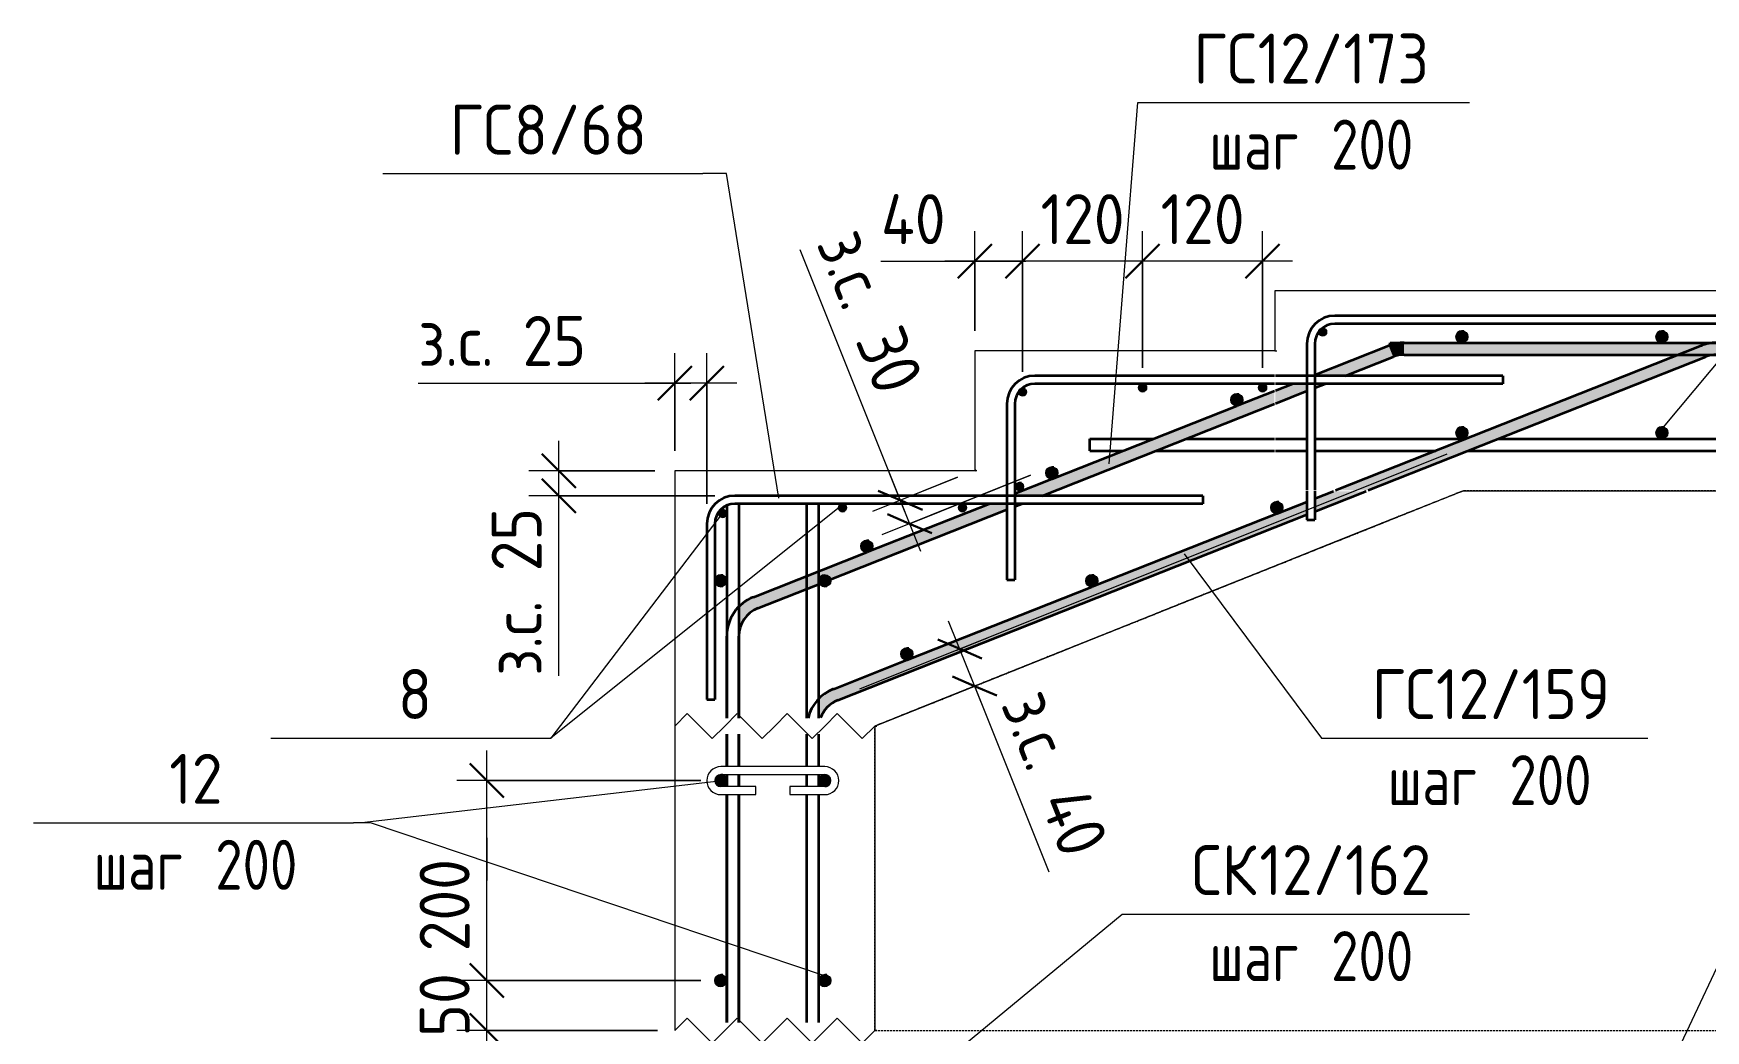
# Model space of a CAD drawing. Header units: millimetres. Extents: x 3129 to 68868, y -1586 to 12682.
# Drawn here: x 3129 to 4801, y -850 to 147 of the extents above; entities that cross this region are included whole.
import ezdxf

# ---------------------------------------------------------------- set-up
doc = ezdxf.new("R2010")
doc.units = ezdxf.units.MM
doc.linetypes.add('01 Штриховая _2 мм_', pattern=[3, 2, -1])
doc.linetypes.add('02 Штрихпунктирная _5 мм_', pattern=[8, 5, -1.5, 0, -1.5])
for name, color, linetype, lineweight in [('AA_Dim', 7, 'Continuous', 9), ('AA_Dim-20', 7, 'Continuous', 9), ('AA_Linii', 7, 'Continuous', 9), ('AA_Oformlenie', 7, 'Continuous', 9), ('AA_Vinoska', 7, 'Continuous', 9), ('AF_Lestnica', 7, '01 Штриховая _2 мм_', 9), ('AF_Perekritie_Опалубка', 253, 'Continuous', 20), ('KR_Armatura', 7, 'Continuous', 20), ('KR_Armatura_Tonkie', 7, 'Continuous', 20)]:
    doc.layers.add(name, color=color, linetype=linetype, lineweight=lineweight)
doc.styles.add('ISOCPEUR_1', font='isocpeur.TTF', dxfattribs={"width": 0.9, "height": 50})
doc.styles.add('ISOCPEUR_2', font='isocpeur.TTF', dxfattribs={"width": 0.8, "height": 50})
doc.dimstyles.new('05_Округл_1мм__прозр_', dxfattribs={"dimscale": 304.8, "dimtxt": 50.137748, "dimasz": 0.111549, "dimexe": 0.098425, "dimexo": 0.065617, "dimgap": 0.006562, "dimtad": 1, "dimdec": 0, "dimdsep": 46, "dimtxsty": 'ISOCPEUR_1', "dimblk1": 'OBLIQUE', "dimblk2": 'OBLIQUE', "dimsah": 1, "dimcen": 0.09, "dimdle": 0.098425, "dimazin": 0, "dimtfac": 1, "dimtdec": 4, "dimtix": 1, "dimtmove": 1, "dimatfit": 3, "dimfxl": 1, "dimtvp": 1, "dimtolj": 1, "dimtzin": 0, "dimlwd": 18, "dimlwe": 18, "dimarcsym": 2})
doc.dimstyles.new('05_Округл_1мм__прозр__1', dxfattribs={"dimscale": 304.8, "dimtxt": 50.137748, "dimasz": 0.111549, "dimexe": 0.098425, "dimexo": 0.065617, "dimgap": 0.006562, "dimtad": 1, "dimdec": 0, "dimdsep": 46, "dimtxsty": 'ISOCPEUR_1', "dimblk1": 'OBLIQUE', "dimblk2": 'OBLIQUE', "dimsah": 1, "dimcen": 0.09, "dimdle": 0.098425, "dimazin": 0, "dimtfac": 1, "dimtdec": 4, "dimtix": 1, "dimtmove": 0, "dimatfit": 3, "dimfxl": 1, "dimtvp": 1, "dimtolj": 1, "dimtzin": 0, "dimlwd": 18, "dimlwe": 18, "dimarcsym": 2})

# ---------------------------------------------------------------- blocks, each defined once
blk = doc.blocks.new('Лестницы 1 - Лестницы 1-3688333-Сечение 7')
at = {"layer": 'AA_Linii'}
for p, q in [((4370.8, -170), (4070.8, -170)), ((4070.8, -170), (4070.8, -290)), ((4070.8, -290), (3770.8, -290)), ((3770.8, -290), (3770.8, -850))]:
    blk.add_line(p, q, dxfattribs=at)
at = {"layer": 'AF_Lestnica', "lineweight": 20}
for p, q in [((4070.8, -170), (4070.8, -290)), ((4072.8, -170), (4070.8, -170)), ((4070.8, -170), (4070.8, -170)), ((4370.8, -170), (4372.8, -170)), ((3770.8, -290), (3770.8, -850)), ((3772.7, -290), (3770.8, -290)), ((3770.8, -290), (3770.8, -290)), ((4072.8, -290), (4070.8, -290)), ((4070.8, -290), (4070.8, -290)), ((4561.4, -310), (4559.3, -310)), ((4559.3, -310), (4559.3, -310)), ((3970.8, -850), (3970.8, -545.4)), ((3972.7, -545.4), (3970.8, -545.4)), ((3970.8, -545.4), (3970.8, -545.4)), ((3972.7, -850), (3970.8, -850)), ((3970.8, -850), (3970.8, -850))]:
    blk.add_line(p, q, dxfattribs=at)
at = {"layer": 'AF_Lestnica', "lineweight": 20, "flags": 128}
blk.add_lwpolyline([(3970.8, -545.4), (4036.2, -519.3), (4101.6, -493.1), (4167, -466.9), (4232.4, -440.8), (4297.8, -414.6), (4363.2, -388.5), (4428.6, -362.3), (4493.9, -336.2), (4559.3, -310)], dxfattribs=at)
blk = doc.blocks.new('Лестницы 2 - Лестницы 1-3699303-Сечение 7')
at = {"layer": 'AA_Linii'}
blk.add_line((3970.8, -545.4), (3970.8, -850), dxfattribs=at)
at = {"layer": 'AA_Linii', "flags": 128}
blk.add_lwpolyline([(4559.3, -310), (4493.9, -336.2), (4428.6, -362.3), (4363.2, -388.5), (4297.8, -414.6), (4232.4, -440.8), (4167, -466.9), (4101.6, -493.1), (4036.2, -519.3), (3970.8, -545.4)], dxfattribs=at)
at = {"layer": 'AF_Lestnica', "lineweight": 20}
for p, q in [((4559.3, -310), (3970.8, -545.4)), ((6265.9, -310), (4559.3, -310)), ((4559.3, -310), (4561.4, -310)), ((4559.3, -310), (4559.3, -310)), ((3970.8, -545.4), (3970.8, -850)), ((3970.8, -545.4), (3972.7, -545.4)), ((3970.8, -545.4), (3970.8, -545.4)), ((3970.8, -850), (6260.9, -850)), ((3970.8, -850), (3972.7, -850)), ((3970.8, -850), (3970.8, -850))]:
    blk.add_line(p, q, dxfattribs=at)
blk = doc.blocks.new('Последовательность узлов - 3мм масшт20 маскировка-904226-Сечение 7')
at = {"layer": 'AA_Oformlenie'}
for p, q in [((3770.8, -850), (3783.3, -837.5)), ((3808.3, -862.5), (3783.3, -837.5)), ((3820.8, -850), (3808.3, -862.5)), ((3820.8, -850), (3833.3, -837.5)), ((3858.3, -862.5), (3833.3, -837.5)), ((3870.8, -850), (3858.3, -862.5)), ((3870.8, -850), (3883.3, -837.5)), ((3908.3, -862.5), (3883.3, -837.5)), ((3920.8, -850), (3908.3, -862.5)), ((3920.8, -850), (3933.3, -837.5)), ((3958.3, -862.5), (3933.3, -837.5)), ((3970.8, -850), (3958.3, -862.5))]:
    blk.add_line(p, q, dxfattribs=at)
blk = doc.blocks.new('079_Шпилька _ЭлУзла_ - d8 А240-4081660-Сечение 7')
at = {"layer": 'AA_Oformlenie'}
for p, q in [((3920.8, -586), (3816.8, -586)), ((3816.8, -594), (3920.8, -594)), ((3851.8, -606), (3816.8, -606)), ((3816.8, -614), (3851.8, -614)), ((3851.8, -614), (3851.8, -606)), ((3920.8, -606), (3885.8, -606)), ((3885.8, -606), (3885.8, -614)), ((3885.8, -614), (3920.8, -614))]:
    blk.add_line(p, q, dxfattribs=at)
for centre, radius, start, end in [((3816.8, -600), 14, 90, 270), ((3816.8, -600), 6, 90, 270), ((3920.8, -600), 14, 270, 90), ((3920.8, -600), 6, 270, 90)]:
    blk.add_arc(centre, radius, start, end, dxfattribs=at)
blk = doc.blocks.new('DIMBLOCK5-Сечение 7')
at = {"layer": 'AA_Dim-20', "lineweight": 30}
for p, q in [((3582.8, -800), (3565.8, -783)), ((3582.8, -800), (3599.8, -817)), ((3582.8, -850), (3565.8, -833)), ((3582.8, -850), (3599.8, -867))]:
    blk.add_line(p, q, dxfattribs=at)
at = {"layer": 'AA_Dim-20', "lineweight": 18}
for p, q in [((3796.8, -800), (3552.8, -800)), ((3582.8, -880), (3582.8, -800)), ((3582.8, -800), (3796.8, -800)), ((3753.6, -850), (3552.8, -850)), ((3582.8, -850), (3753.6, -850))]:
    blk.add_line(p, q, dxfattribs=at)
at = {"layer": 'AA_Dim-20', "color": 0, "lineweight": 18, "insert": (3515.6, -856.2), "char_height": 50, "width": 74.923, "attachment_point": 1, "rotation": 90, "line_spacing_factor": 1.135194, "style": 'ISOCPEUR_1'}
blk.add_mtext('50', dxfattribs=at)
blk = doc.blocks.new('_Oblique')
at = {"color": 0, "linetype": 'ByBlock', "lineweight": -2}
blk.add_line((-0.5, -0.5), (0.5, 0.5), dxfattribs=at)
blk = doc.blocks.new('DIMBLOCK6-Сечение 7')
at = {"layer": 'AA_Dim-20', "lineweight": 30}
for p, q in [((3582.8, -600), (3565.8, -583)), ((3582.8, -600), (3599.8, -617)), ((3582.8, -800), (3565.8, -783)), ((3582.8, -800), (3599.8, -817))]:
    blk.add_line(p, q, dxfattribs=at)
at = {"layer": 'AA_Dim-20', "lineweight": 18}
for p, q in [((3582.8, -800), (3582.8, -570)), ((3796.8, -600), (3552.8, -600)), ((3582.8, -600), (3796.8, -600)), ((3582.8, -657.1), (3582.8, -700)), ((3582.8, -770.8), (3582.8, -657.1)), ((3796.8, -800), (3552.8, -800)), ((3582.8, -800), (3796.8, -800))]:
    blk.add_line(p, q, dxfattribs=at)
at = {"layer": 'AA_Dim-20', "color": 0, "lineweight": 18, "insert": (3515.6, -770.8), "char_height": 50, "width": 112.384, "attachment_point": 1, "rotation": 90, "line_spacing_factor": 1.135194, "style": 'ISOCPEUR_1'}
blk.add_mtext('200', dxfattribs=at)
blk = doc.blocks.new('DIMBLOCK17-Сечение 7')
at = {"layer": 'AA_Dim-20', "lineweight": 18}
for p, q in [((3654.7, -345), (3654.7, -260)), ((3750.8, -290), (3624.7, -290)), ((3654.7, -290), (3750.8, -290)), ((3810.8, -315), (3624.7, -315)), ((3654.7, -304.8), (3654.7, -302.5)), ((3654.7, -495.1), (3654.7, -304.8)), ((3654.7, -315), (3810.8, -315))]:
    blk.add_line(p, q, dxfattribs=at)
at = {"layer": 'AA_Dim-20', "lineweight": 30}
for p, q in [((3654.7, -290), (3637.7, -273)), ((3654.7, -315), (3637.7, -298)), ((3654.7, -290), (3671.7, -307)), ((3654.7, -315), (3671.7, -332))]:
    blk.add_line(p, q, dxfattribs=at)
at = {"layer": 'AA_Dim-20', "color": 0, "lineweight": 18, "insert": (3587.6, -495.1), "char_height": 50, "width": 204.335, "attachment_point": 1, "rotation": 90, "line_spacing_factor": 1.135194, "style": 'ISOCPEUR_1'}
blk.add_mtext('з.с. 25', dxfattribs=at)
blk = doc.blocks.new('DIMBLOCK18-Сечение 7')
at = {"layer": 'AA_Dim-20', "lineweight": 18}
for p, q in [((3770.8, -270), (3770.8, -172.3)), ((3802.8, -323), (3802.8, -172.3)), ((3514.2, -202.3), (3704.5, -202.3)), ((3704.5, -202.3), (3786.8, -202.3)), ((3832.8, -202.3), (3740.8, -202.3)), ((3770.8, -202.3), (3770.8, -270)), ((3802.8, -202.3), (3802.8, -323))]:
    blk.add_line(p, q, dxfattribs=at)
at = {"layer": 'AA_Dim-20', "lineweight": 30}
for p, q in [((3770.8, -202.3), (3787.8, -185.3)), ((3802.8, -202.3), (3819.8, -185.3)), ((3770.8, -202.3), (3753.8, -219.3)), ((3802.8, -202.3), (3785.8, -219.3))]:
    blk.add_line(p, q, dxfattribs=at)
at = {"layer": 'AA_Dim-20', "color": 0, "lineweight": 18, "insert": (3514.2, -135.2), "char_height": 50, "width": 204.335, "attachment_point": 1, "line_spacing_factor": 1.135194, "style": 'ISOCPEUR_1'}
blk.add_mtext('з.с. 25', dxfattribs=at)
blk = doc.blocks.new('DIMBLOCK20-Сечение 7')
at = {"layer": 'AA_Dim-20', "lineweight": 18}
for p, q in [((4081.8, -533.3), (4044.6, -440.5)), ((4052, -469.8), (4083.6, -457.2)), ((4055.8, -468.3), (4052, -469.8)), ((4073, -511.4), (4063.2, -486.9)), ((4066.9, -507), (4098.5, -494.3)), ((4070.6, -505.5), (4066.9, -507)), ((4145.1, -691.5), (4073, -511.4))]:
    blk.add_line(p, q, dxfattribs=at)
at = {"layer": 'AA_Dim-20', "lineweight": 30}
for p, q in [((4055.8, -468.3), (4033.7, -458.9)), ((4055.8, -468.3), (4077.9, -477.8)), ((4070.6, -505.5), (4048.5, -496)), ((4070.6, -505.5), (4092.7, -514.9))]:
    blk.add_line(p, q, dxfattribs=at)
at = {"layer": 'AA_Dim-20', "color": 0, "lineweight": 18, "insert": (4142.7, -505), "char_height": 50, "width": 208.876, "attachment_point": 1, "rotation": 291.808, "line_spacing_factor": 1.135194, "style": 'ISOCPEUR_1'}
blk.add_mtext('з.с. 40', dxfattribs=at)
blk = doc.blocks.new('DIMBLOCK21-Сечение 7')
at = {"layer": 'AA_Dim-20', "lineweight": 18}
for p, q in [((3895.9, -68.9), (3966.6, -245.6)), ((3966.6, -245.6), (4000.9, -331.3)), ((4053.6, -296.6), (3968.4, -330.7)), ((4126.5, -294.6), (3977.8, -354.2)), ((4016.8, -370.9), (3985.1, -291.7)), ((3996.2, -319.6), (4053.6, -296.6)), ((4005.6, -343), (4126.5, -294.6))]:
    blk.add_line(p, q, dxfattribs=at)
at = {"layer": 'AA_Dim-20', "lineweight": 30}
for p, q in [((3996.2, -319.6), (3974.1, -310.1)), ((4005.6, -343), (3983.5, -333.5)), ((3996.2, -319.6), (4018.3, -329.1)), ((4005.6, -343), (4027.7, -352.5))]:
    blk.add_line(p, q, dxfattribs=at)
at = {"layer": 'AA_Dim-20', "color": 0, "lineweight": 18, "insert": (3958.3, -44), "char_height": 50, "width": 204.335, "attachment_point": 1, "rotation": 291.808, "line_spacing_factor": 1.135194, "style": 'ISOCPEUR_1'}
blk.add_mtext('з.с. 30', dxfattribs=at)
blk = doc.blocks.new('042_М_Арматуры - Диам длина поз _ Комментарий-2260297-Сечение 7')
at = {"layer": 'AA_Vinoska'}
blk.add_line((4423.6, -557.5), (4743.6, -557.5), dxfattribs=at)
blk = doc.blocks.new('042_М_Арматуры - Диам длина поз-2260293-Сечение 7')
at = {"layer": 'AA_Vinoska'}
blk.add_line((3366.8, -557.4), (3646.8, -557.4), dxfattribs=at)
blk = doc.blocks.new('DIMBLOCK22-Сечение 7')
at = {"layer": 'AA_Dim-20', "lineweight": 18}
for p, q in [((4238.6, -187), (4238.6, -50.5)), ((4358.6, -187), (4358.6, -50.5)), ((4388.6, -80.5), (4238.6, -80.5)), ((4238.6, -80.5), (4238.6, -187)), ((4358.6, -80.5), (4358.6, -187))]:
    blk.add_line(p, q, dxfattribs=at)
at = {"layer": 'AA_Dim-20', "lineweight": 30}
for p, q in [((4238.6, -80.5), (4255.6, -63.5)), ((4358.6, -80.5), (4375.6, -63.5)), ((4238.6, -80.5), (4221.6, -97.5)), ((4358.6, -80.5), (4341.6, -97.5))]:
    blk.add_line(p, q, dxfattribs=at)
at = {"layer": 'AA_Dim-20', "color": 0, "lineweight": 18, "insert": (4256.5, -13.4), "char_height": 50, "width": 101.032, "attachment_point": 1, "line_spacing_factor": 1.135194, "style": 'ISOCPEUR_1'}
blk.add_mtext('120', dxfattribs=at)
blk = doc.blocks.new('DIMBLOCK23-Сечение 7')
at = {"layer": 'AA_Dim-20', "lineweight": 18}
for p, q in [((4118.6, -191.2), (4118.6, -50.5)), ((4238.6, -187), (4238.6, -50.5)), ((4238.6, -80.5), (4118.6, -80.5)), ((4118.6, -80.5), (4118.6, -191.2)), ((4238.6, -80.5), (4238.6, -187))]:
    blk.add_line(p, q, dxfattribs=at)
at = {"layer": 'AA_Dim-20', "lineweight": 30}
for p, q in [((4118.6, -80.5), (4135.6, -63.5)), ((4238.6, -80.5), (4255.6, -63.5)), ((4118.6, -80.5), (4101.6, -97.5)), ((4238.6, -80.5), (4221.6, -97.5))]:
    blk.add_line(p, q, dxfattribs=at)
at = {"layer": 'AA_Dim-20', "color": 0, "lineweight": 18, "insert": (4136.5, -13.4), "char_height": 50, "width": 101.032, "attachment_point": 1, "line_spacing_factor": 1.135194, "style": 'ISOCPEUR_1'}
blk.add_mtext('120', dxfattribs=at)
blk = doc.blocks.new('DIMBLOCK24-Сечение 7')
at = {"layer": 'AA_Dim-20', "lineweight": 18}
for p, q in [((4070.8, -150), (4070.8, -50.5)), ((4118.6, -191.2), (4118.6, -50.5)), ((3976.9, -80.5), (4121.8, -80.5)), ((4118.6, -80.5), (4040.8, -80.5)), ((4070.8, -80.5), (4070.8, -150)), ((4121.8, -80.5), (4094.7, -80.5)), ((4118.6, -80.5), (4118.6, -191.2))]:
    blk.add_line(p, q, dxfattribs=at)
at = {"layer": 'AA_Dim-20', "lineweight": 30}
for p, q in [((4070.8, -80.5), (4087.8, -63.5)), ((4118.6, -80.5), (4135.6, -63.5)), ((4070.8, -80.5), (4053.8, -97.5)), ((4118.6, -80.5), (4101.6, -97.5))]:
    blk.add_line(p, q, dxfattribs=at)
at = {"layer": 'AA_Dim-20', "color": 0, "lineweight": 18, "insert": (3976.9, -13.4), "char_height": 50, "width": 149.846, "attachment_point": 1, "line_spacing_factor": 1.135194, "style": 'ISOCPEUR_1'}
blk.add_mtext('40\\fISOCPEUR|b0|i0|c130|p34|;\\W.9;ㅤ', dxfattribs=at)

msp = doc.modelspace()

# ---------------------------------------------------------------- hatches: boundary and pattern name
at = {"layer": 'KR_Armatura'}
h = msp.add_hatch(color=256, dxfattribs=at)
edge = h.paths.add_edge_path()
edge.add_arc((4418.6, -151.2), 4, 0, 360)
for points in [[(4416.2, -154.4), (4421, -154.4), (4422.4, -150), (4418.6, -147.2), (4414.8, -150)], [(4557.8, -162), (4563, -159), (4563, -153), (4557.8, -150), (4552.6, -153), (4552.6, -159)], [(4757.8, -162), (4763, -159), (4763, -153), (4757.8, -150), (4752.6, -153), (4752.6, -159)], [(4116.2, -214.4), (4121, -214.4), (4122.4, -210), (4118.6, -207.2), (4114.8, -210)], [(4236.2, -210.2), (4241, -210.2), (4242.4, -205.8), (4238.6, -203), (4234.8, -205.8)], [(4332.8, -225), (4338, -222), (4338, -216), (4332.8, -213), (4327.6, -216), (4327.6, -222)], [(4356.2, -210.2), (4361, -210.2), (4362.4, -205.8), (4358.6, -203), (4354.8, -205.8)], [(4557.8, -258), (4563, -255), (4563, -249), (4557.8, -246), (4552.6, -249), (4552.6, -255)], [(4757.8, -258), (4763, -255), (4763, -249), (4757.8, -246), (4752.6, -249), (4752.6, -255)], [(4147.8, -298.2), (4153, -295.2), (4153, -289.2), (4147.8, -286.2), (4142.6, -289.2), (4142.6, -295.2), (4144.3, -296.2)], [(4113.2, -309), (4117.9, -309), (4119.4, -304.6), (4115.6, -301.8), (4111.8, -304.6)], [(3816.2, -335.9), (3820.9, -335.9), (3822.4, -331.5), (3818.6, -328.7), (3814.8, -331.5)], [(3936.2, -330.2), (3940.9, -330.2), (3942.4, -325.8), (3938.6, -323), (3934.8, -325.8)], [(4056.2, -330.2), (4060.9, -330.2), (4062.4, -325.8), (4058.6, -323), (4054.8, -325.8)], [(4372.8, -332.9), (4378, -329.9), (4378, -323.9), (4372.8, -320.9), (4367.6, -323.9), (4367.6, -329.9)], [(3962.8, -371.6), (3968, -368.6), (3968, -362.6), (3962.8, -359.6), (3957.6, -362.6), (3957.6, -368.6)], [(3816.8, -406), (3822, -403), (3822, -397), (3816.8, -394), (3811.6, -397), (3811.6, -403)], [(3920.8, -406), (3926, -403), (3926, -397), (3920.8, -394), (3915.6, -397), (3915.6, -403)], [(4187.8, -406.1), (4193, -403.1), (4193, -397.1), (4187.8, -394.1), (4182.6, -397.1), (4182.6, -403.1)], [(4002.8, -479.3), (4008, -476.3), (4008, -470.3), (4002.8, -467.3), (3997.6, -470.3), (3997.6, -476.3)], [(3816.8, -606), (3822, -603), (3822, -597), (3816.8, -594), (3811.6, -597), (3811.6, -603), (3816.8, -606)], [(3920.8, -606), (3921.2, -605.8), (3926, -602.9), (3926, -597), (3920.8, -594), (3915.6, -597), (3915.6, -603), (3920.8, -606)], [(3816.8, -806), (3822, -803), (3822, -797), (3816.8, -794), (3811.6, -797), (3811.6, -803)], [(3920.8, -806), (3926, -803), (3926, -797), (3920.8, -794), (3915.6, -797), (3915.6, -803)]]:
    msp.add_hatch(color=256, dxfattribs=at).paths.add_polyline_path(points)
h = msp.add_hatch(color=256, dxfattribs=at)
edge = h.paths.add_edge_path()
edge.add_arc((4557.8, -156), 6, 0, 360)
h = msp.add_hatch(color=256, dxfattribs=at)
edge = h.paths.add_edge_path()
edge.add_arc((4757.8, -156), 6, 0, 360)
h = msp.add_hatch(color=256, dxfattribs=at)
edge = h.paths.add_edge_path()
edge.add_arc((4118.6, -211.2), 4, 0, 360)
h = msp.add_hatch(color=256, dxfattribs=at)
edge = h.paths.add_edge_path()
edge.add_arc((4238.6, -207), 4, 0, 360)
h = msp.add_hatch(color=256, dxfattribs=at)
edge = h.paths.add_edge_path()
edge.add_arc((4332.8, -219), 6, 0, 360)
h = msp.add_hatch(color=256, dxfattribs=at)
edge = h.paths.add_edge_path()
edge.add_arc((4358.6, -207), 4, 0, 360)
h = msp.add_hatch(color=256, dxfattribs=at)
edge = h.paths.add_edge_path()
edge.add_arc((4557.8, -252), 6, 0, 360)
h = msp.add_hatch(color=256, dxfattribs=at)
edge = h.paths.add_edge_path()
edge.add_arc((4757.8, -252), 6, 0, 360)
h = msp.add_hatch(color=256, dxfattribs=at)
edge = h.paths.add_edge_path()
edge.add_arc((4147.8, -292.2), 6, 0, 360)
h = msp.add_hatch(color=256, dxfattribs=at)
edge = h.paths.add_edge_path()
edge.add_arc((4115.6, -305.8), 4, 0, 360)
h = msp.add_hatch(color=256, dxfattribs=at)
edge = h.paths.add_edge_path()
edge.add_arc((3818.6, -332.7), 4, 0, 360)
h = msp.add_hatch(color=256, dxfattribs=at)
edge = h.paths.add_edge_path()
edge.add_arc((3938.6, -327), 4, 0, 360)
h = msp.add_hatch(color=256, dxfattribs=at)
edge = h.paths.add_edge_path()
edge.add_arc((4058.6, -327), 4, 0, 360)
h = msp.add_hatch(color=256, dxfattribs=at)
edge = h.paths.add_edge_path()
edge.add_arc((4372.8, -326.9), 6, 0, 360)
h = msp.add_hatch(color=256, dxfattribs=at)
edge = h.paths.add_edge_path()
edge.add_arc((3962.8, -365.6), 6, 0, 360)
h = msp.add_hatch(color=256, dxfattribs=at)
edge = h.paths.add_edge_path()
edge.add_arc((3816.8, -400), 6, 0, 360)
h = msp.add_hatch(color=256, dxfattribs=at)
edge = h.paths.add_edge_path()
edge.add_arc((3920.8, -400), 6, 0, 360)
h = msp.add_hatch(color=256, dxfattribs=at)
edge = h.paths.add_edge_path()
edge.add_arc((4187.8, -400.1), 6, 0, 360)
h = msp.add_hatch(color=256, dxfattribs=at)
edge = h.paths.add_edge_path()
edge.add_arc((4002.8, -473.3), 6, 0, 360)
h = msp.add_hatch(color=256, dxfattribs=at)
edge = h.paths.add_edge_path()
edge.add_arc((3816.8, -600), 6, 90.3011, 269.6989)
edge.add_line((3816.8, -606), (3816.8, -600))
edge.add_line((3816.8, -600), (3816.8, -594))
h = msp.add_hatch(color=256, dxfattribs=at)
edge = h.paths.add_edge_path()
edge.add_arc((3816.8, -600), 6, 270, 450)
edge.add_line((3816.8, -594), (3816.8, -600))
edge.add_line((3816.8, -600), (3816.8, -606))
h = msp.add_hatch(color=256, dxfattribs=at)
edge = h.paths.add_edge_path()
edge.add_arc((3920.8, -600), 6, 90.3053, 269.6947)
edge.add_line((3920.8, -606), (3920.8, -600))
edge.add_line((3920.8, -600), (3920.8, -594))
h = msp.add_hatch(color=256, dxfattribs=at)
edge = h.paths.add_edge_path()
edge.add_arc((3920.8, -600), 6, 30.3053, 90)
edge.add_line((3920.8, -594), (3920.8, -600))
edge.add_line((3920.8, -600), (3926, -597))
h = msp.add_hatch(color=256, dxfattribs=at)
edge = h.paths.add_edge_path()
edge.add_arc((3920.8, -600), 6, 330, 390)
edge.add_line((3926, -597), (3920.8, -600))
edge.add_line((3920.8, -600), (3926, -603))
h = msp.add_hatch(color=256, dxfattribs=at)
edge = h.paths.add_edge_path()
edge.add_arc((3920.8, -600), 6, 270, 329.6947)
edge.add_line((3926, -603), (3920.8, -600))
edge.add_line((3920.8, -600), (3920.8, -606))
h = msp.add_hatch(color=256, dxfattribs=at)
edge = h.paths.add_edge_path()
edge.add_arc((3816.8, -800), 6, 0, 360)
h = msp.add_hatch(color=256, dxfattribs=at)
edge = h.paths.add_edge_path()
edge.add_arc((3920.8, -800), 6, 0, 360)
at = {"layer": 'KR_Armatura_Tonkie'}
h = msp.add_hatch(color=256, dxfattribs=at)
h.paths.add_polyline_path([(3853.8, -427.5), (3920.8, -401), (3921, -400.9), (4102.8, -328.9), (4102.8, -323), (4085.2, -323), (3963.2, -371.3), (3963.2, -371.6), (3962.5, -371.6), (3849.4, -416.4)])
h.paths.add_polyline_path([(4110.8, -325.8), (4117.8, -323), (4110.8, -323)])
h.paths.add_polyline_path([(4110.8, -315), (4138.1, -315), (4370.4, -223), (4370.4, -210.1), (4110.8, -312.9)])
h.paths.add_polyline_path([(4371.3, -222.7), (4402.8, -210.2), (4402.8, -203), (4388.4, -203), (4371.3, -209.8)])
h.paths.add_polyline_path([(4410.8, -207), (4421, -203), (4410.8, -203)])
h.paths.add_polyline_path([(4410.8, -195), (4441.2, -195), (4489, -176.1), (4484.6, -164.9), (4410.8, -194.1)])
h = msp.add_hatch(color=256, dxfattribs=at)
h.paths.add_polyline_path([(3933.8, -519.5), (4402.8, -333.9), (4402.8, -321), (3929.4, -508.4)])
h.paths.add_polyline_path([(4410.8, -330.7), (4462, -310.5), (4429.4, -310.5), (4410.8, -317.8)])
h.paths.add_polyline_path([(4431.6, -309.6), (4464.2, -309.6), (4801.5, -176.1), (4797.1, -164.9), (4452.5, -301.3)])
for points in [[(4489, -176.1), (4494.4, -174.5), (4500, -174), (4500, -162), (4492.2, -162.7), (4484.6, -164.9), (4488.4, -174.5)], [(4957.8, -174), (5093.2, -174), (5093.2, -162), (4500, -162), (4500, -174), (4774.2, -174), (4797.1, -164.9), (4800.6, -174), (4863.5, -174)], [(4801.5, -176.1), (4806.9, -174.5), (4812.5, -174), (4800.6, -174), (4800.8, -174.5)], [(3834.8, -455.4), (3835.7, -448.3), (3838.2, -441.6), (3842.2, -435.7), (3847.5, -430.9), (3853.8, -427.5), (3849.4, -416.4), (3840.6, -421.1), (3834.8, -426.3), (3834.8, -450.6)], [(3915.7, -537.4), (3916.8, -537.4), (3918.2, -533.6), (3922.2, -527.7), (3927.5, -522.9), (3933.8, -519.5), (3929.4, -508.4), (3920.6, -513.1), (3914.8, -518.3), (3914.8, -537.4)]]:
    msp.add_hatch(color=256, dxfattribs=at).paths.add_polyline_path(points)

# ---------------------------------------------------------------- linework, layer by layer
at = {"layer": 'AA_Linii', "linetype": '02 Штрихпунктирная _5 мм_', "lineweight": 20}
for p, q in [((4118.6, -211.2), (4118.6, -215.2)), ((4238.6, -207), (4238.6, -211)), ((4358.6, -207), (4358.6, -211))]:
    msp.add_line(p, q, dxfattribs=at)
at = {"layer": 'AA_Linii'}
for p, q in [((3955.9, -508.3), (4543.1, -273.3)), ((4070.8, -290), (4072.2, -289.2)), ((4145.1, -287.2), (4147.5, -286.2)), ((3970.8, -545.4), (4557.9, -310.5))]:
    msp.add_line(p, q, dxfattribs=at)
at = {"layer": 'AA_Vinoska'}
for p, q in [((4205.1, -283.3), (4233.9, 78.2)), ((4233.9, 78.2), (4245.3, 78.2)), ((4759.5, -246.3), (5013.7, 57.8)), ((3822.6, 7.1), (3798.8, 7.1)), ((3874.7, -317.5), (3822.6, 7.1)), ((3938.9, -323.7), (3646.8, -557.4)), ((3818.2, -332.9), (3646.8, -557.4)), ((4280, -373.2), (4417.3, -557.5)), ((4417.3, -557.5), (4423.6, -557.5)), ((3820.8, -599.8), (3457.7, -642.2)), ((3457.7, -642.2), (3449.5, -642.2)), ((3466.5, -642.2), (3449.5, -642.2)), ((3921.6, -795.6), (3466.5, -642.2)), ((4666.5, -1097.8), (4866.8, -672.1)), ((3909.4, -988.5), (4218.2, -733.5)), ((4218.2, -733.5), (4245.3, -733.5))]:
    msp.add_line(p, q, dxfattribs=at)
at = {"layer": 'AF_Perekritie_Опалубка'}
for p, q in [((4370.8, -110), (4370.8, -170)), ((6317.8, -110), (4370.8, -110)), ((4370.8, -110), (4370.8, -170)), ((4372.8, -110), (4370.8, -110)), ((4559, -310), (6265.8, -310))]:
    msp.add_line(p, q, dxfattribs=at)
at = {"layer": 'KR_Armatura'}
for p, q in [((4418.6, -147.2), (4414.8, -150)), ((4414.8, -150), (4416.2, -154.4)), ((4420.6, -147.2), (4418.6, -147.2)), ((4422.4, -150), (4418.6, -147.2)), ((4421, -154.4), (4422.4, -150)), ((4557.8, -150), (4552.6, -153)), ((4559.9, -150), (4557.8, -150)), ((4557.8, -150), (4557.8, -150)), ((4563, -153), (4557.8, -150)), ((4757.8, -150), (4752.6, -153)), ((4760, -150), (4757.8, -150)), ((4757.8, -150), (4757.8, -150)), ((4763, -153), (4757.8, -150)), ((4416.2, -154.4), (4421, -154.4)), ((4420.6, -155.2), (4418.6, -155.2)), ((4552.6, -153), (4552.6, -159)), ((4552.6, -159), (4557.8, -162)), ((4557.8, -162), (4563, -159)), ((4559.9, -162), (4557.8, -162)), ((4563, -159), (4563, -153)), ((4752.6, -153), (4752.6, -159)), ((4752.6, -159), (4757.8, -162)), ((4757.8, -162), (4763, -159)), ((4760, -162), (4757.8, -162)), ((4763, -159), (4763, -153)), ((4118.6, -207.2), (4114.8, -210)), ((4114.8, -210), (4116.2, -214.4)), ((4116.2, -214.4), (4121, -214.4)), ((4120.5, -207.2), (4118.6, -207.2)), ((4122.4, -210), (4118.6, -207.2)), ((4120.5, -215.2), (4118.6, -215.2)), ((4121, -214.4), (4122.4, -210)), ((4238.6, -203), (4234.8, -205.8)), ((4234.8, -205.8), (4236.2, -210.2)), ((4236.2, -210.2), (4241, -210.2)), ((4240.6, -203), (4238.6, -203)), ((4242.4, -205.8), (4238.6, -203)), ((4240.6, -211), (4238.6, -211)), ((4241, -210.2), (4242.4, -205.8)), ((4332.8, -213), (4327.6, -216)), ((4327.6, -216), (4327.6, -222)), ((4334.8, -213), (4332.8, -213)), ((4338, -216), (4332.8, -213)), ((4338, -222), (4338, -216)), ((4358.6, -203), (4354.8, -205.8)), ((4354.8, -205.8), (4356.2, -210.2)), ((4356.2, -210.2), (4361, -210.2)), ((4360.6, -203), (4358.6, -203)), ((4362.4, -205.8), (4358.6, -203)), ((4360.6, -211), (4358.6, -211)), ((4361, -210.2), (4362.4, -205.8)), ((4327.6, -222), (4332.8, -225)), ((4332.8, -225), (4338, -222)), ((4332.8, -225), (4332.8, -225)), ((4557.8, -246), (4552.6, -249)), ((4552.6, -249), (4552.6, -255)), ((4559.9, -246), (4557.8, -246)), ((4557.8, -246), (4557.8, -246)), ((4563, -249), (4557.8, -246)), ((4563, -255), (4563, -249)), ((4757.8, -246), (4752.6, -249)), ((4752.6, -249), (4752.6, -255)), ((4760, -246), (4757.8, -246)), ((4757.8, -246), (4757.8, -246)), ((4763, -249), (4757.8, -246)), ((4763, -255), (4763, -249)), ((4552.6, -255), (4557.8, -258)), ((4557.8, -258), (4563, -255)), ((4559.9, -258), (4557.8, -258)), ((4752.6, -255), (4757.8, -258)), ((4757.8, -258), (4763, -255)), ((4760, -258), (4757.8, -258)), ((4147.8, -286.2), (4142.6, -289.2)), ((4142.6, -289.2), (4142.6, -295.2)), ((4142.6, -295.2), (4144.3, -296.2)), ((4144.3, -296.2), (4147.8, -298.2)), ((4149.8, -286.2), (4147.8, -286.2)), ((4147.8, -286.2), (4147.8, -286.2)), ((4153, -289.2), (4147.8, -286.2)), ((4147.8, -298.2), (4153, -295.2)), ((4147.8, -298.2), (4147.8, -298.2)), ((4153, -295.2), (4153, -289.2)), ((4115.6, -301.8), (4111.8, -304.6)), ((4111.8, -304.6), (4113.2, -309)), ((4113.2, -309), (4117.9, -309)), ((4117.5, -301.8), (4115.6, -301.8)), ((4115.6, -301.8), (4115.6, -301.8)), ((4119.4, -304.6), (4115.6, -301.8)), ((4117.5, -309.8), (4115.6, -309.8)), ((4117.9, -309), (4119.4, -304.6)), ((3818.6, -328.7), (3814.8, -331.5)), ((3814.8, -331.5), (3816.2, -335.9)), ((3820.5, -328.7), (3818.6, -328.7)), ((3818.6, -328.7), (3818.6, -328.7)), ((3822.4, -331.5), (3818.6, -328.7)), ((3820.9, -335.9), (3822.4, -331.5)), ((3938.6, -323), (3934.8, -325.8)), ((3934.8, -325.8), (3936.2, -330.2)), ((3936.2, -330.2), (3940.9, -330.2)), ((3940.5, -323), (3938.6, -323)), ((3942.4, -325.8), (3938.6, -323)), ((3940.5, -331), (3938.6, -331)), ((3940.9, -330.2), (3942.4, -325.8)), ((4058.6, -323), (4054.8, -325.8)), ((4054.8, -325.8), (4056.2, -330.2)), ((4056.2, -330.2), (4060.9, -330.2)), ((4060.5, -323), (4058.6, -323)), ((4062.4, -325.8), (4058.6, -323)), ((4060.5, -331), (4058.6, -331)), ((4060.9, -330.2), (4062.4, -325.8)), ((4372.8, -320.9), (4367.6, -323.9)), ((4367.6, -323.9), (4367.6, -329.9)), ((4367.6, -329.9), (4372.8, -332.9)), ((4374.8, -320.9), (4372.8, -320.9)), ((4372.8, -320.9), (4372.8, -320.9)), ((4378, -323.9), (4372.8, -320.9)), ((4372.8, -332.9), (4378, -329.9)), ((4372.8, -332.9), (4372.8, -332.9)), ((4378, -329.9), (4378, -323.9)), ((3816.2, -335.9), (3820.9, -335.9)), ((3820.5, -336.7), (3818.6, -336.7)), ((3962.8, -359.6), (3957.6, -362.6)), ((3957.6, -362.6), (3957.6, -368.6)), ((3964.7, -359.6), (3962.8, -359.6)), ((3962.8, -359.6), (3962.8, -359.6)), ((3968, -362.6), (3962.8, -359.6)), ((3968, -368.6), (3968, -362.6)), ((3957.6, -368.6), (3962.8, -371.6)), ((3962.8, -371.6), (3968, -368.6)), ((3962.8, -371.6), (3962.8, -371.6)), ((3816.8, -394), (3811.6, -397)), ((3811.6, -397), (3811.6, -403)), ((3818.7, -394), (3816.8, -394)), ((3816.8, -394), (3816.8, -394)), ((3822, -397), (3816.8, -394)), ((3822, -403), (3822, -397)), ((3920.8, -394), (3915.6, -397)), ((3915.6, -397), (3915.6, -403)), ((3920.8, -394), (3920.8, -394)), ((3926, -397), (3920.8, -394)), ((3926, -403), (3926, -397)), ((4187.8, -394.1), (4182.6, -397.1)), ((4182.6, -397.1), (4182.6, -403.1)), ((4189.8, -394.1), (4187.8, -394.1)), ((4187.8, -394.1), (4187.8, -394.1)), ((4193, -397.1), (4187.8, -394.1)), ((4193, -403.1), (4193, -397.1)), ((3811.6, -403), (3816.8, -406)), ((3816.8, -406), (3822, -403)), ((3818.7, -406), (3816.8, -406)), ((3915.6, -403), (3920.8, -406)), ((3920.8, -406), (3926, -403)), ((3922.7, -406), (3920.8, -406)), ((4182.6, -403.1), (4187.8, -406.1)), ((4187.8, -406.1), (4193, -403.1)), ((4187.8, -406.1), (4187.8, -406.1)), ((4002.8, -467.3), (3997.6, -470.3)), ((4004.7, -467.3), (4002.8, -467.3)), ((4002.8, -467.3), (4002.8, -467.3)), ((4008, -470.3), (4002.8, -467.3)), ((3997.6, -470.3), (3997.6, -476.3)), ((3997.6, -476.3), (4002.8, -479.3)), ((4002.8, -479.3), (4008, -476.3)), ((4002.8, -479.3), (4002.8, -479.3)), ((4008, -476.3), (4008, -470.3)), ((3816.8, -594), (3811.6, -597)), ((3811.6, -597), (3811.6, -603)), ((3818.7, -594), (3816.8, -594)), ((3822, -597), (3816.8, -594)), ((3816.8, -600), (3816.8, -594)), ((3816.8, -594), (3816.8, -600)), ((3816.8, -606), (3816.8, -600)), ((3816.8, -600), (3816.8, -606)), ((3822, -603), (3822, -597)), ((3920.8, -594), (3915.6, -597)), ((3915.6, -597), (3915.6, -603)), ((3926, -597), (3920.8, -594)), ((3920.8, -600), (3920.8, -594)), ((3920.8, -594), (3920.8, -600)), ((3926, -597), (3920.8, -600)), ((3920.8, -600), (3926, -597)), ((3920.8, -606), (3920.8, -600)), ((3926, -603), (3920.8, -600)), ((3920.8, -600), (3920.8, -606)), ((3920.8, -600), (3926, -603)), ((3926, -602.9), (3926, -597)), ((3811.6, -603), (3816.8, -606)), ((3816.8, -606), (3822, -603)), ((3818.7, -606), (3816.8, -606)), ((3816.8, -606), (3816.8, -606)), ((3915.6, -603), (3920.8, -606)), ((3920.8, -606), (3921.2, -605.8)), ((3920.8, -606), (3920.8, -606)), ((3921.2, -605.8), (3926, -602.9)), ((3816.8, -794), (3811.6, -797)), ((3811.6, -797), (3811.6, -803)), ((3818.7, -794), (3816.8, -794)), ((3816.8, -794), (3816.8, -794)), ((3822, -797), (3816.8, -794)), ((3822, -803), (3822, -797)), ((3920.8, -794), (3915.6, -797)), ((3915.6, -797), (3915.6, -803)), ((3922.7, -794), (3920.8, -794)), ((3920.8, -794), (3920.8, -794)), ((3926, -797), (3920.8, -794)), ((3926, -803), (3926, -797)), ((3811.6, -803), (3816.8, -806)), ((3816.8, -806), (3822, -803)), ((3818.7, -806), (3816.8, -806)), ((3915.6, -803), (3920.8, -806)), ((3920.8, -806), (3926, -803)), ((3922.7, -806), (3920.8, -806))]:
    msp.add_line(p, q, dxfattribs=at)
for centre, radius in [((4418.6, -151.2), 4), ((4557.8, -156), 6), ((4757.8, -156), 6), ((4118.6, -211.2), 4), ((4238.6, -207), 4), ((4332.8, -219), 6), ((4358.6, -207), 4), ((4557.8, -252), 6), ((4757.8, -252), 6), ((4147.8, -292.2), 6), ((4115.6, -305.8), 4), ((3818.6, -332.7), 4), ((3938.6, -327), 4), ((4058.6, -327), 4), ((4372.8, -326.9), 6), ((3962.8, -365.6), 6), ((3816.8, -400), 6), ((3920.8, -400), 6), ((4187.8, -400.1), 6), ((4002.8, -473.3), 6), ((3816.8, -800), 6), ((3920.8, -800), 6)]:
    msp.add_circle(centre, radius, dxfattribs=at)
for centre, radius, start, end in [((4557.8, -156), 6, 90, 270), ((4757.8, -156), 6, 90, 270), ((4418.6, -151.2), 4, 185.0902, 270), ((4118.6, -211.2), 4, 185.0902, 270), ((4238.6, -207), 4, 90, 270), ((4332.8, -219), 6, 90, 270), ((4358.6, -207), 4, 90, 270), ((4557.8, -252), 6, 90, 270), ((4757.8, -252), 6, 90, 270), ((4147.8, -292.2), 6, 90, 270), ((4115.6, -305.8), 4, 90, 270), ((3818.6, -332.7), 4, 156.9812, 270), ((3818.6, -332.7), 4, 90, 128.0188), ((3938.6, -327), 4, 90, 270), ((4058.6, -327), 4, 90, 270), ((4372.8, -326.9), 6, 90, 270), ((3962.8, -365.6), 6, 90, 270), ((3816.8, -400), 6, 90, 178.087), ((3816.8, -400), 6, 181.913, 270), ((3920.8, -400), 6, 90, 270), ((4187.8, -400.1), 6, 90, 270), ((4002.8, -473.3), 6, 90, 270), ((3816.8, -600), 6, 90, 270), ((3816.8, -600), 6, 90.3011, 269.6989), ((3816.8, -600), 6, 270, 90), ((3920.8, -600), 6, 90, 270), ((3920.8, -600), 6, 90.3053, 269.6947), ((3920.8, -600), 6, 30.3053, 90), ((3920.8, -600), 6, 330, 30), ((3920.8, -600), 6, 270, 329.6947), ((3816.8, -800), 6, 90, 270), ((3920.8, -800), 6, 90, 270)]:
    msp.add_arc(centre, radius, start, end, dxfattribs=at)
at = {"layer": 'KR_Armatura_Tonkie', "lineweight": 35}
for p, q in [((4898.8, -135), (4430.8, -135)), ((4898.8, -143), (4430.8, -143)), ((4402.8, -163), (4402.8, -309.6)), ((4410.8, -163), (4410.8, -309.6)), ((4410.8, -194.1), (4484.6, -164.9)), ((4431.6, -309.6), (4797.1, -164.9)), ((4486, -162), (6317.8, -162)), ((4486, -164.5), (4486, -162)), ((4500, -162), (5093.2, -162)), ((4441.2, -195), (4489, -176.1)), ((4464.2, -309.6), (4801.5, -176.1)), ((4500, -174), (4774.2, -174)), ((4500, -174), (5093.2, -174)), ((4370.4, -195), (4130.8, -195)), ((4598.8, -195), (4371.3, -195)), ((4598.8, -195), (4598.8, -203)), ((4370.4, -203), (4130.8, -203)), ((4333.2, -224.9), (4370.4, -210.1)), ((4371.3, -209.8), (4388.4, -203)), ((4598.8, -203), (4371.3, -203)), ((4371.3, -222.7), (4402.8, -210.2)), ((4410.8, -207), (4421, -203)), ((4102.8, -223), (4102.8, -399)), ((4110.8, -223), (4110.8, -399)), ((4138.1, -315), (4370.4, -223)), ((4148.2, -298.1), (4332.8, -225)), ((4185.9, -258), (4249.5, -258)), ((4185.9, -270), (4185.9, -258)), ((4282.1, -258), (4370.4, -258)), ((4371.3, -258), (4402.8, -258)), ((4410.8, -258), (4561.9, -258)), ((4594.6, -258), (6085.8, -258)), ((4185.9, -270), (4219.1, -270)), ((4251.8, -270), (4370.4, -270)), ((4371.3, -270), (4402.8, -270)), ((4410.8, -270), (4531.6, -270)), ((4564.2, -270), (6085.8, -270)), ((4110.8, -312.9), (4147.8, -298.2)), ((4298.8, -315), (3830.8, -315)), ((4298.8, -315), (4298.8, -323)), ((4402.8, -310.5), (4402.8, -339)), ((4410.8, -330.7), (4462, -310.5)), ((4410.8, -317.8), (4429.4, -310.5)), ((4410.8, -310.5), (4410.8, -339)), ((3822.8, -324.9), (3822.8, -537.4)), ((4298.8, -323), (3830.8, -323)), ((3834.8, -323), (3834.8, -537.4)), ((3902.8, -537.4), (3902.8, -323)), ((3914.8, -537.4), (3914.8, -323)), ((3921, -400.9), (4102.8, -328.9)), ((3933.8, -519.5), (4402.8, -333.9)), ((3963.2, -371.3), (4085.2, -323)), ((4110.8, -325.8), (4117.8, -323)), ((4188.2, -405.9), (4372.8, -332.9)), ((4373.2, -332.7), (4402.8, -321)), ((3802.8, -343), (3802.8, -519)), ((3810.8, -343), (3810.8, -519)), ((4402.8, -339), (4410.8, -339)), ((3849.4, -416.4), (3962.8, -371.5)), ((3853.8, -427.5), (3920.8, -401)), ((4102.8, -399), (4110.8, -399)), ((4003.2, -479.2), (4187.8, -406.1)), ((3822.8, -537.4), (3822.8, -455.4)), ((3834.8, -537.4), (3834.8, -455.4)), ((3929.4, -508.4), (4002.8, -479.3)), ((3802.8, -519), (3810.8, -519)), ((3822.8, -586), (3822.8, -553.4)), ((3822.8, -553.4), (3822.8, -586)), ((3834.8, -586), (3834.8, -553.4)), ((3834.8, -553.4), (3834.8, -586)), ((3902.8, -586), (3902.8, -553.4)), ((3902.8, -586), (3902.8, -553.4)), ((3914.8, -586), (3914.8, -553.4)), ((3914.8, -586), (3914.8, -553.4)), ((3822.8, -606), (3822.8, -594)), ((3822.8, -594), (3822.8, -606)), ((3834.8, -606), (3834.8, -594)), ((3834.8, -594), (3834.8, -606)), ((3902.8, -606), (3902.8, -594)), ((3902.8, -606), (3902.8, -594)), ((3914.8, -606), (3914.8, -594)), ((3914.8, -606), (3914.8, -594)), ((3822.8, -842), (3822.8, -614)), ((3822.8, -614), (3822.8, -842)), ((3834.8, -842), (3834.8, -614)), ((3834.8, -614), (3834.8, -842)), ((3902.8, -842), (3902.8, -614)), ((3902.8, -842), (3902.8, -614)), ((3914.8, -842), (3914.8, -614)), ((3914.8, -842), (3914.8, -614))]:
    msp.add_line(p, q, dxfattribs=at)
for centre, radius, start, end in [((4430.8, -163), 28, 90, 180), ((4430.8, -163), 20, 90, 180), ((4500, -204), 42, 90, 111.5933), ((4812.5, -204), 42, 90, 111.5933), ((4500, -204), 30, 90, 111.5933), ((4812.5, -204), 30, 90, 111.5933), ((4130.8, -223), 28, 90, 180), ((4130.8, -223), 20, 90, 180), ((3830.8, -343), 28, 90, 180), ((3830.8, -343), 20, 90, 180), ((3864.8, -455.4), 42, 111.5933, 180), ((3864.8, -455.4), 30, 111.5933, 180), ((3944.8, -547.4), 42, 111.5933, 166.1933), ((3944.8, -547.4), 30, 111.5933, 160.3414)]:
    msp.add_arc(centre, radius, start, end, dxfattribs=at)

# ---------------------------------------------------------------- block references
at = {"layer": 'AA_Linii'}
for name in ['Лестницы 1 - Лестницы 1-3688333-Сечение 7', 'Лестницы 2 - Лестницы 1-3699303-Сечение 7']:
    msp.add_blockref(name, (0, 0), dxfattribs=at)
at = {"layer": 'AA_Oformlenie', "rotation": 180}
msp.add_blockref('Последовательность узлов - 3мм масшт20 маскировка-904226-Сечение 7', (7741.6, -1395.4), dxfattribs=at)
at = {"layer": 'AA_Oformlenie'}
for name in ['079_Шпилька _ЭлУзла_ - d8 А240-4081660-Сечение 7', 'Последовательность узлов - 3мм масшт20 маскировка-904226-Сечение 7']:
    msp.add_blockref(name, (0, 0), dxfattribs=at)
at = {"layer": 'AA_Vinoska'}
for name, p in [('042_М_Арматуры - Диам длина поз _ Комментарий-2260297-Сечение 7', (-178.3, 635.7)), ('042_М_Арматуры - Диам длина поз _ Комментарий-2260297-Сечение 7', (-944.8, 564.6)), ('042_М_Арматуры - Диам длина поз-2260293-Сечение 7', (0, 0)), ('042_М_Арматуры - Диам длина поз-2260293-Сечение 7', (0, 0)), ('042_М_Арматуры - Диам длина поз _ Комментарий-2260297-Сечение 7', (0, 0)), ('042_М_Арматуры - Диам длина поз _ Комментарий-2260297-Сечение 7', (-1294.1, -84.7)), ('042_М_Арматуры - Диам длина поз _ Комментарий-2260297-Сечение 7', (-1294.1, -84.7)), ('042_М_Арматуры - Диам длина поз _ Комментарий-2260297-Сечение 7', (-178.3, -176))]:
    msp.add_blockref(name, p, dxfattribs=at)

# ---------------------------------------------------------------- texts
at = {"layer": 'AA_Vinoska', "char_height": 50, "attachment_point": 1}
for s, insert, width, style in [('ГС', (4289.4, 147.2), 77.924, 'ISOCPEUR_1'), ('12/173', (4353.6, 147.2), 210.683, 'ISOCPEUR_1'), ('ГС', (3545.6, 76.1), 77.924, 'ISOCPEUR_1'), ('8/68', (3609.9, 76.1), 155.848, 'ISOCPEUR_1'), (' 200', (4401.6, 61.2), 133.401, 'ISOCPEUR_2'), ('шаг', (4305.3, 61.2), 116.726, 'ISOCPEUR_2'), ('\\fISOCPEUR|b0|i0|c204|p34|;\\W.9;8', (3494, -488.4), 38.962, 'ISOCPEUR_1'), ('\\fISOCPEUR|b0|i0|c204|p34|;\\W.9;8', (3494, -488.4), 38.962, 'ISOCPEUR_1'), ('ГС', (4467.7, -488.5), 77.924, 'ISOCPEUR_1'), ('12/159', (4532, -488.5), 210.683, 'ISOCPEUR_1'), ('12', (3265.3, -573.2), 66.38, 'ISOCPEUR_1'), ('12', (3265.3, -573.2), 66.38, 'ISOCPEUR_1'), (' 200', (4579.9, -574.5), 133.401, 'ISOCPEUR_2'), ('шаг', (4483.6, -574.5), 116.726, 'ISOCPEUR_2'), (' 200', (3285.8, -659.2), 133.401, 'ISOCPEUR_2'), (' 200', (3285.8, -659.2), 133.401, 'ISOCPEUR_2'), ('СК', (4287.6, -664.5), 82.253, 'ISOCPEUR_1'), ('12/162', (4355.4, -664.5), 210.683, 'ISOCPEUR_1'), ('шаг', (3189.5, -659.2), 116.726, 'ISOCPEUR_2'), ('шаг', (3189.5, -659.2), 116.726, 'ISOCPEUR_2'), (' 200', (4401.6, -750.5), 133.401, 'ISOCPEUR_2'), ('шаг', (4305.3, -750.5), 116.726, 'ISOCPEUR_2')]:
    msp.add_mtext(s, dxfattribs=dict(at, insert=insert, width=width, style=style))

# ---------------------------------------------------------------- dimensions: what is measured, and where the dimension line sits
at = {"layer": 'AA_Dim', "lineweight": 18}
for base, p1, p2, text, override, picture, middle in [((4070.8, -80.5), (4118.6, -211.2), (4070.8, -170), '40ㅤ', {"dimpost": '<>', "dimfxl": 63.061895}, 'DIMBLOCK24-Сечение 7', (4051.8, -46.7)), ((3770.8, -202.3), (3802.8, -343), (3770.8, -290), 'з.с. 25', {"dimpost": '<>', "dimfxl": 61.911304}, 'DIMBLOCK18-Сечение 7', (3616.4, -168.5))]:
    dim = msp.add_linear_dim(base=base, p1=p1, p2=p2, text=text, dimstyle='05_Округл_1мм__прозр_', override=override, dxfattribs=at)
    dim.commit()
    dim.dimension.update_dxf_attribs({"geometry": picture, "text_midpoint": middle, "dimtype": 160})
for base, p1, p2, override, picture, middle in [((4118.6, -80.5), (4238.6, -207), (4118.6, -211.2), {"dimpost": '<>', "dimfxl": 120.073011}, 'DIMBLOCK23-Сечение 7', (4178.6, -53.5)), ((4238.6, -80.5), (4358.6, -207), (4238.6, -207), {"dimpost": '<>', "dimfxl": 120}, 'DIMBLOCK22-Сечение 7', (4298.6, -53.5))]:
    dim = msp.add_linear_dim(base=base, p1=p1, p2=p2, dimstyle='05_Округл_1мм__прозр__1', override=override, dxfattribs=at)
    dim.commit()
    dim.dimension.update_dxf_attribs({"geometry": picture, "text_midpoint": middle})
dim = msp.add_linear_dim(base=(3996.2, -319.6), p1=(4145.1, -287.2), p2=(4072.2, -289.2), angle=291.808, text='з.с. 30', dimstyle='05_Округл_1мм__прозр_', override={"dimpost": '<>', "dimfxl": 72.916036}, dxfattribs=at)
dim.commit()
dim.dimension.update_dxf_attribs({"geometry": 'DIMBLOCK21-Сечение 7', "text_midpoint": (3965.3, -151.2), "dimtype": 160, "text_rotation": 291.808})
for base, p1, p2, angle, override, picture, middle, turn in [((3654.7, -290), (3830.8, -315), (3770.8, -290), 90, {"dimpost": 'з.с. <>', "dimfxl": 65.024069}, 'DIMBLOCK17-Сечение 7', (3620.9, -392.9), 90), ((4055.8, -468.3), (4048.3, -514.4), (4033.4, -477.3), 291.808, {"dimpost": 'з.с. <>', "dimfxl": 40}, 'DIMBLOCK20-Сечение 7', (4150.6, -614.3), 291.808), ((3582.8, -600), (3816.8, -800), (3816.8, -600), 90, {"dimpost": '<>', "dimfxl": 200}, 'DIMBLOCK6-Сечение 7', (3549, -714.6), 90)]:
    dim = msp.add_linear_dim(base=base, p1=p1, p2=p2, angle=angle, dimstyle='05_Округл_1мм__прозр_', override=override, dxfattribs=at)
    dim.commit()
    dim.dimension.update_dxf_attribs({"geometry": picture, "text_midpoint": middle, "dimtype": 160, "text_rotation": turn})
dim = msp.add_linear_dim(base=(3582.8, -800), p1=(3773.6, -850), p2=(3816.8, -800), angle=90, dimstyle='05_Округл_1мм__прозр__1', override={"dimpost": '<>', "dimfxl": 66.041115}, dxfattribs=at)
dim.commit()
dim.dimension.update_dxf_attribs({"geometry": 'DIMBLOCK5-Сечение 7', "text_midpoint": (3555.8, -825)})

doc.saveas('drawing.dxf')
